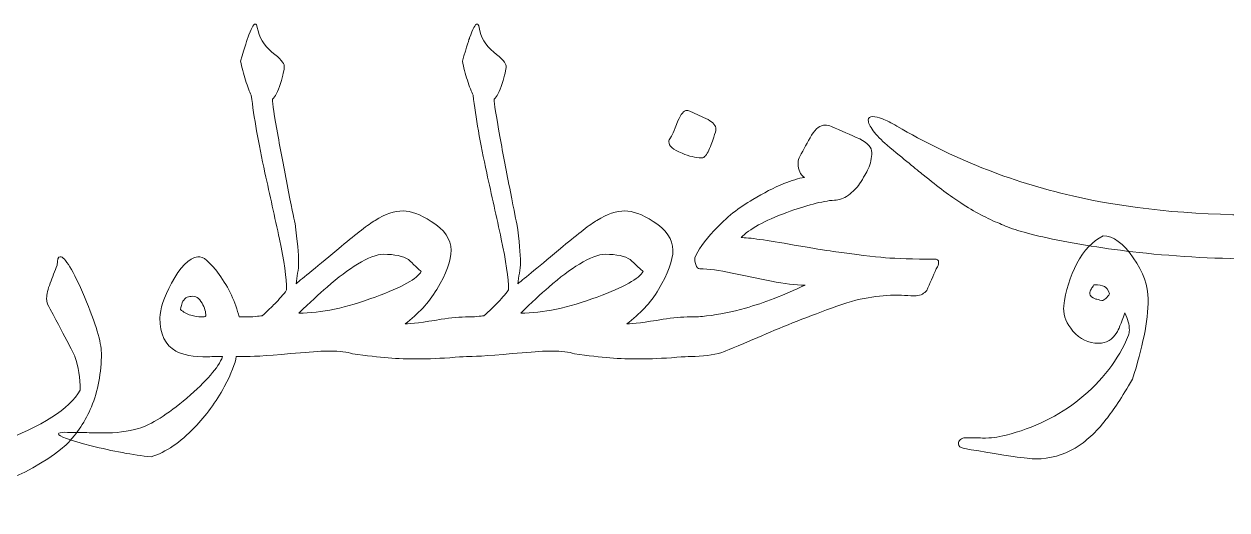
# Model space of a CAD drawing. Extents: x 846 to 947, y 421 to 797.
# Drawn here: x 933.437 to 934.092, y 741.933 to 742.198 of the extents above; entities that cross this region are included whole.
import ezdxf

# ---------------------------------------------------------------- set-up
doc = ezdxf.new("R2010")
doc.units = 0
doc.header["$MEASUREMENT"] = 0
doc.layers.add('Dim', color=252, linetype='CONTINUOUS', lineweight=0)
doc.layers.add('UG-Khartosha', color=252, linetype='CONTINUOUS', lineweight=20)

# ---------------------------------------------------------------- blocks, each defined once
blk = doc.blocks.new('fghty')
at = {"layer": 'UG-Khartosha'}
for points, knots in [([(-277.5323, -82.1066), (-277.53048, -82.10133), (-277.52904, -82.09868), (-277.52792, -82.09868), (-277.52792, -82.09868), (-277.5275, -82.09868), (-277.52713, -82.09933), (-277.52685, -82.10059)], [0.45, 0.45, 0.45, 0.45, 0.475, 0.475, 0.475, 0.47500001, 0.5, 0.5, 0.5, 0.5]), ([(-277.40558, -82.1066), (-277.40376, -82.10133), (-277.40231, -82.09868), (-277.4012, -82.09868), (-277.4012, -82.09868), (-277.40078, -82.09868), (-277.4004, -82.09933), (-277.40012, -82.10059)], [0.45, 0.45, 0.45, 0.45, 0.475, 0.475, 0.475, 0.47500001, 0.5, 0.5, 0.5, 0.5]), ([(-277.51846, -82.11466), (-277.51375, -82.11848), (-277.51142, -82.12109), (-277.51142, -82.12259), (-277.51142, -82.12259), (-277.51142, -82.12464), (-277.51217, -82.12804), (-277.51361, -82.13265)], [0.525, 0.525, 0.525, 0.525, 0.55, 0.55, 0.55, 0.55000001, 0.575, 0.575, 0.575, 0.575]), ([(-277.39173, -82.11466), (-277.38703, -82.11848), (-277.38469, -82.12109), (-277.38469, -82.12259), (-277.38469, -82.12259), (-277.38469, -82.12464), (-277.38544, -82.12804), (-277.38688, -82.13265)], [0.525, 0.525, 0.525, 0.525, 0.55, 0.55, 0.55, 0.55000001, 0.575, 0.575, 0.575, 0.575]), ([(-277.28649, -82.15409), (-277.28486, -82.15008), (-277.28314, -82.14808), (-277.28132, -82.14808), (-277.28132, -82.14808), (-277.28057, -82.14808), (-277.27992, -82.14827), (-277.27927, -82.14864)], [0.5833333, 0.5833333, 0.5833333, 0.5833333, 0.6666667, 0.6666667, 0.6666667, 0.6666667, 0.75, 0.75, 0.75, 0.75]), ([(-277.2693, -82.1533), (-277.26631, -82.15493), (-277.26477, -82.15675), (-277.26477, -82.15875), (-277.26477, -82.15875), (-277.26477, -82.15913), (-277.26487, -82.15964), (-277.26505, -82.16038)], [0.8333333, 0.8333333, 0.8333333, 0.8333333, 0.9166667, 0.9166667, 0.9166667, 0.9166667, 1, 1, 1, 1]), ([(-277.2102, -82.16215), (-277.20773, -82.15833), (-277.20512, -82.15642), (-277.20242, -82.15642), (-277.20242, -82.15642), (-277.2013, -82.15642), (-277.20008, -82.1567), (-277.19869, -82.15726)], [0.5952381, 0.5952381, 0.5952381, 0.5952381, 0.61904762, 0.61904762, 0.61904762, 0.61904763, 0.64285714, 0.64285714, 0.64285714, 0.64285714]), ([(-277.28416, -82.17255), (-277.2892, -82.17045), (-277.29172, -82.16826), (-277.29172, -82.16598), (-277.29172, -82.16598), (-277.29172, -82.16528), (-277.29139, -82.16453), (-277.29083, -82.16379)], [0.3333333, 0.3333333, 0.3333333, 0.3333333, 0.4166667, 0.4166667, 0.4166667, 0.4166667, 0.5, 0.5, 0.5, 0.5]), ([(-277.1826, -82.16434), (-277.17804, -82.16672), (-277.17575, -82.16929), (-277.17575, -82.17213), (-277.17575, -82.17213), (-277.17575, -82.1752), (-277.17645, -82.17833), (-277.17781, -82.1814)], [0.66666667, 0.66666667, 0.66666667, 0.66666667, 0.69047619, 0.69047619, 0.69047619, 0.6904762, 0.71428571, 0.71428571, 0.71428571, 0.71428571]), ([(-277.27177, -82.17488), (-277.27186, -82.17507), (-277.27237, -82.17511), (-277.27326, -82.17511), (-277.27326, -82.17511), (-277.27633, -82.17511), (-277.28002, -82.17427), (-277.28416, -82.17255)], [0.1666667, 0.1666667, 0.1666667, 0.1666667, 0.25, 0.25, 0.25, 0.25, 0.3333333, 0.3333333, 0.3333333, 0.3333333]), ([(-277.21416, -82.18634), (-277.21658, -82.18485), (-277.21784, -82.1822), (-277.21784, -82.17828), (-277.21784, -82.17828), (-277.21784, -82.17665), (-277.21752, -82.1753), (-277.21686, -82.17432)], [0.52380952, 0.52380952, 0.52380952, 0.52380952, 0.54761905, 0.54761905, 0.54761905, 0.54761906, 0.57142857, 0.57142857, 0.57142857, 0.57142857]), ([(-277.45954, -82.2109), (-277.45363, -82.20727), (-277.44827, -82.20545), (-277.44356, -82.20545), (-277.44356, -82.20545), (-277.43909, -82.20545), (-277.43373, -82.20746), (-277.42743, -82.21147)], [0.8, 0.8, 0.8, 0.8, 0.825, 0.825, 0.825, 0.82500001, 0.85, 0.85, 0.85, 0.85]), ([(-277.42743, -82.21147), (-277.41988, -82.21627), (-277.41611, -82.22172), (-277.41611, -82.22783), (-277.41611, -82.22783), (-277.41611, -82.23384), (-277.41886, -82.24134), (-277.42431, -82.25038)], [0.85, 0.85, 0.85, 0.85, 0.875, 0.875, 0.875, 0.87500001, 0.9, 0.9, 0.9, 0.9]), ([(-277.33282, -82.2109), (-277.3269, -82.20727), (-277.32154, -82.20545), (-277.31683, -82.20545), (-277.31683, -82.20545), (-277.31236, -82.20545), (-277.307, -82.20746), (-277.30071, -82.21147)], [0.8, 0.8, 0.8, 0.8, 0.825, 0.825, 0.825, 0.82500001, 0.85, 0.85, 0.85, 0.85]), ([(-277.30071, -82.21147), (-277.29316, -82.21627), (-277.28938, -82.22172), (-277.28938, -82.22783), (-277.28938, -82.22783), (-277.28938, -82.23384), (-277.29213, -82.24134), (-277.29758, -82.25038)], [0.85, 0.85, 0.85, 0.85, 0.875, 0.875, 0.875, 0.87500001, 0.9, 0.9, 0.9, 0.9]), ([(-277.50527, -82.21268), (-277.50392, -82.22288), (-277.50322, -82.23025), (-277.50322, -82.23481), (-277.50322, -82.23481), (-277.50322, -82.23691), (-277.5034, -82.23901), (-277.50378, -82.24111)], [0.675, 0.675, 0.675, 0.675, 0.7, 0.7, 0.7, 0.70000001, 0.725, 0.725, 0.725, 0.725]), ([(-277.37854, -82.21268), (-277.37719, -82.22288), (-277.37649, -82.23025), (-277.37649, -82.23481), (-277.37649, -82.23481), (-277.37649, -82.23691), (-277.37668, -82.23901), (-277.37705, -82.24111)], [0.675, 0.675, 0.675, 0.675, 0.7, 0.7, 0.7, 0.70000001, 0.725, 0.725, 0.725, 0.725]), ([(-277.64118, -82.23645), (-277.64118, -82.23328), (-277.64062, -82.23165), (-277.6395, -82.23165), (-277.6395, -82.23165), (-277.6367, -82.23165), (-277.63204, -82.23934), (-277.62561, -82.25467)], [0.89285714, 0.89285714, 0.89285714, 0.89285714, 0.92857143, 0.92857143, 0.92857143, 0.92857144, 0.96428571, 0.96428571, 0.96428571, 0.96428571]), ([(-277.44044, -82.23332), (-277.44351, -82.23132), (-277.44827, -82.2303), (-277.45475, -82.2303), (-277.45475, -82.2303), (-277.45857, -82.2303), (-277.46351, -82.23216), (-277.46952, -82.23589)], [0.1428571, 0.1428571, 0.1428571, 0.1428571, 0.2857143, 0.2857143, 0.2857143, 0.2857143, 0.4285714, 0.4285714, 0.4285714, 0.4285714]), ([(-277.31371, -82.23332), (-277.31679, -82.23132), (-277.32154, -82.2303), (-277.32802, -82.2303), (-277.32802, -82.2303), (-277.33184, -82.2303), (-277.33678, -82.23216), (-277.34279, -82.23589)], [0.1428571, 0.1428571, 0.1428571, 0.1428571, 0.2857143, 0.2857143, 0.2857143, 0.2857143, 0.4285714, 0.4285714, 0.4285714, 0.4285714]), ([(-277.16797, -82.23221), (-277.16135, -82.23276), (-277.15203, -82.23304), (-277.14001, -82.23304), (-277.14001, -82.23304), (-277.13838, -82.23304), (-277.13754, -82.23365), (-277.13754, -82.23496), (-277.13754, -82.23496), (-277.13754, -82.23556), (-277.13763, -82.23612), (-277.13782, -82.23659)], [0.9047619, 0.9047619, 0.9047619, 0.9047619, 0.92857143, 0.92857143, 0.92857143, 0.92857144, 0.95238095, 0.95238095, 0.95238095, 0.95238096, 0.97619048, 0.97619048, 0.97619048, 0.97619048]), ([(-277.23313, -82.24567), (-277.24049, -82.24414), (-277.24795, -82.2426), (-277.25545, -82.24101), (-277.25545, -82.24101), (-277.26296, -82.23943), (-277.26911, -82.23864), (-277.27396, -82.23864), (-277.27396, -82.23864), (-277.27494, -82.23864), (-277.27573, -82.2378), (-277.27633, -82.23617)], [0.33333333, 0.33333333, 0.33333333, 0.33333333, 0.35714286, 0.35714286, 0.35714286, 0.35714287, 0.38095238, 0.38095238, 0.38095238, 0.38095239, 0.4047619, 0.4047619, 0.4047619, 0.4047619]), ([(-277.64514, -82.26157), (-277.64649, -82.25984), (-277.64719, -82.25779), (-277.64719, -82.25542), (-277.64719, -82.25542), (-277.64719, -82.25313), (-277.64649, -82.25029), (-277.64518, -82.24684)], [0.78571429, 0.78571429, 0.78571429, 0.78571429, 0.82142857, 0.82142857, 0.82142857, 0.82142858, 0.85714286, 0.85714286, 0.85714286, 0.85714286]), ([(-277.57345, -82.28562), (-277.57942, -82.28221), (-277.58245, -82.27592), (-277.58245, -82.2666), (-277.58245, -82.2666), (-277.58245, -82.26161), (-277.58026, -82.255), (-277.57588, -82.24684)], [0.68181818, 0.68181818, 0.68181818, 0.68181818, 0.72727273, 0.72727273, 0.72727273, 0.72727274, 0.77272727, 0.77272727, 0.77272727, 0.77272727]), ([(-277.1552, -82.25392), (-277.158, -82.25374), (-277.15991, -82.25364), (-277.16103, -82.25364), (-277.16103, -82.25364), (-277.16639, -82.25364), (-277.17198, -82.25411), (-277.17781, -82.25509)], [0.07142857, 0.07142857, 0.07142857, 0.07142857, 0.0952381, 0.0952381, 0.0952381, 0.09523811, 0.11904762, 0.11904762, 0.11904762, 0.11904762]), ([(-277.56488, -82.26507), (-277.56269, -82.26572), (-277.56069, -82.26609), (-277.55896, -82.26609), (-277.55896, -82.26609), (-277.55821, -82.26609), (-277.55766, -82.26604), (-277.55724, -82.26595)], [0.625, 0.625, 0.625, 0.625, 0.75, 0.75, 0.75, 0.75, 0.875, 0.875, 0.875, 0.875]), ([(-277.02899, -82.27658), (-277.02871, -82.2756), (-277.02857, -82.27462), (-277.02857, -82.27373), (-277.02857, -82.27373), (-277.02857, -82.27201), (-277.0288, -82.27033), (-277.02927, -82.26879)], [0.57142857, 0.57142857, 0.57142857, 0.57142857, 0.60714286, 0.60714286, 0.60714286, 0.60714287, 0.64285714, 0.64285714, 0.64285714, 0.64285714]), ([(-277.03565, -82.27494), (-277.03822, -82.27905), (-277.04171, -82.2811), (-277.04619, -82.2811), (-277.04619, -82.2811), (-277.05201, -82.2811), (-277.05691, -82.27877), (-277.06082, -82.27415)], [0.71428571, 0.71428571, 0.71428571, 0.71428571, 0.75, 0.75, 0.75, 0.75000001, 0.78571429, 0.78571429, 0.78571429, 0.78571429]), ([(-277.47236, -82.28711), (-277.47544, -82.28609), (-277.47973, -82.28562), (-277.48518, -82.28562), (-277.48518, -82.28562), (-277.48947, -82.28562), (-277.49511, -82.2859), (-277.50215, -82.28655)], [0.1, 0.1, 0.1, 0.1, 0.125, 0.125, 0.125, 0.12500001, 0.15, 0.15, 0.15, 0.15]), ([(-277.34564, -82.28711), (-277.34871, -82.28609), (-277.353, -82.28562), (-277.35846, -82.28562), (-277.35846, -82.28562), (-277.36274, -82.28562), (-277.36838, -82.2859), (-277.37542, -82.28655)], [0.1, 0.1, 0.1, 0.1, 0.125, 0.125, 0.125, 0.12500001, 0.15, 0.15, 0.15, 0.15]), ([(-277.54665, -82.28874), (-277.54806, -82.28874), (-277.54941, -82.28874), (-277.55076, -82.28874), (-277.55076, -82.28874), (-277.55211, -82.28874), (-277.55355, -82.28879), (-277.555, -82.28888)], [0.54545455, 0.54545455, 0.54545455, 0.54545455, 0.59090909, 0.59090909, 0.59090909, 0.5909091, 0.63636364, 0.63636364, 0.63636364, 0.63636364]), ([(-277.41378, -82.28916), (-277.42217, -82.28976), (-277.42907, -82.29009), (-277.43456, -82.29009), (-277.43456, -82.29009), (-277.44072, -82.29009), (-277.44659, -82.28991), (-277.45209, -82.28949)], [0.025, 0.025, 0.025, 0.025, 0.05, 0.05, 0.05, 0.05000001, 0.075, 0.075, 0.075, 0.075]), ([(-277.28705, -82.28916), (-277.29544, -82.28976), (-277.30234, -82.29009), (-277.30784, -82.29009), (-277.30784, -82.29009), (-277.31399, -82.29009), (-277.31987, -82.28991), (-277.32536, -82.28949)], [0.025, 0.025, 0.025, 0.025, 0.05, 0.05, 0.05, 0.05000001, 0.075, 0.075, 0.075, 0.075]), ([(-278.07402, -82.31829), (-278.07593, -82.31573), (-278.07686, -82.31367), (-278.07686, -82.31223), (-278.07686, -82.31223), (-278.07686, -82.31088), (-278.07602, -82.31018), (-278.0743, -82.31018), (-278.0743, -82.31018), (-278.07281, -82.31018), (-278.07099, -82.3106), (-278.06875, -82.31148)], [0.3928571, 0.3928571, 0.3928571, 0.3928571, 0.4285714, 0.4285714, 0.4285714, 0.4285714, 0.4642857, 0.4642857, 0.4642857, 0.4642857, 0.5, 0.5, 0.5, 0.5]), ([(-277.62183, -82.33968), (-277.63428, -82.33647), (-277.64048, -82.33423), (-277.64048, -82.33283), (-277.64048, -82.33283), (-277.64048, -82.33232), (-277.63926, -82.33204), (-277.63679, -82.33204), (-277.63679, -82.33204), (-277.63269, -82.33204), (-277.62892, -82.33208), (-277.62547, -82.33218)], [0.2272727, 0.2272727, 0.2272727, 0.2272727, 0.2727273, 0.2727273, 0.2727273, 0.2727273, 0.3181818, 0.3181818, 0.3181818, 0.3181818, 0.3636364, 0.3636364, 0.3636364, 0.3636364]), ([(-277.12505, -82.33619), (-277.12426, -82.33549), (-277.12337, -82.33516), (-277.12239, -82.33516), (-277.12239, -82.33516), (-277.12067, -82.33516), (-277.11899, -82.33516), (-277.11731, -82.33516), (-277.11731, -82.33516), (-277.11568, -82.33516), (-277.11409, -82.33521), (-277.11256, -82.3353)], [0.3214286, 0.3214286, 0.3214286, 0.3214286, 0.3571429, 0.3571429, 0.3571429, 0.3571429, 0.3928571, 0.3928571, 0.3928571, 0.3928572, 0.4285714, 0.4285714, 0.4285714, 0.4285714]), ([(-277.12346, -82.34117), (-277.12528, -82.3408), (-277.12621, -82.33996), (-277.12621, -82.33856), (-277.12621, -82.33856), (-277.12621, -82.33768), (-277.12584, -82.33689), (-277.12505, -82.33619)], [0.25, 0.25, 0.25, 0.25, 0.28571429, 0.28571429, 0.28571429, 0.2857143, 0.32142857, 0.32142857, 0.32142857, 0.32142857]), ([(-277.05956, -82.34104), (-277.06642, -82.34514), (-277.07387, -82.34719), (-277.08198, -82.34719), (-277.08198, -82.34719), (-277.08422, -82.34719), (-277.0886, -82.34672), (-277.09499, -82.34583)], [0.14285714, 0.14285714, 0.14285714, 0.14285714, 0.17857143, 0.17857143, 0.17857143, 0.17857144, 0.21428571, 0.21428571, 0.21428571, 0.21428571]), ([(-277.96025, -82.35553), (-277.9287, -82.3628), (-277.89328, -82.36643), (-277.85403, -82.36643), (-277.85403, -82.36643), (-277.82318, -82.36643), (-277.79135, -82.36383), (-277.75853, -82.35865)], [0.57142857, 0.57142857, 0.57142857, 0.57142857, 0.60714286, 0.60714286, 0.60714286, 0.60714287, 0.64285714, 0.64285714, 0.64285714, 0.64285714]), ([(-277.72269, -82.37641), (-277.76399, -82.38652), (-277.8071, -82.39156), (-277.85198, -82.39156), (-277.85198, -82.39156), (-277.87612, -82.39156), (-277.89952, -82.39034), (-277.92217, -82.38787)], [0.10714286, 0.10714286, 0.10714286, 0.10714286, 0.14285714, 0.14285714, 0.14285714, 0.14285715, 0.17857143, 0.17857143, 0.17857143, 0.17857143])]:
    blk.add_open_spline(points, degree=3, knots=knots, dxfattribs=at)
for points in [[(-277.52685, -82.10059), (-277.52592, -82.10613), (-277.52312, -82.11084), (-277.51846, -82.11466)], [(-277.40012, -82.10059), (-277.39919, -82.10613), (-277.39639, -82.11084), (-277.39173, -82.11466)], [(-277.5364, -82.11983), (-277.53374, -82.11126), (-277.53239, -82.10688), (-277.5323, -82.1066)], [(-277.40968, -82.11983), (-277.40702, -82.11126), (-277.40567, -82.10688), (-277.40558, -82.1066)], [(-277.53356, -82.13083), (-277.53472, -82.12715), (-277.53566, -82.12347), (-277.5364, -82.11983)], [(-277.40683, -82.13083), (-277.408, -82.12715), (-277.40893, -82.12347), (-277.40968, -82.11983)], [(-277.53025, -82.13936), (-277.53128, -82.13736), (-277.53235, -82.13452), (-277.53356, -82.13083)], [(-277.51361, -82.13265), (-277.51506, -82.13731), (-277.5166, -82.1403), (-277.51822, -82.14169)], [(-277.40352, -82.13936), (-277.40455, -82.13736), (-277.40562, -82.13452), (-277.40683, -82.13083)], [(-277.38688, -82.13265), (-277.38833, -82.13731), (-277.38987, -82.1403), (-277.3915, -82.14169)], [(-277.52247, -82.18374), (-277.52619, -82.16663), (-277.52881, -82.15181), (-277.53025, -82.13936)], [(-277.51822, -82.14169), (-277.51822, -82.14379), (-277.51715, -82.15088), (-277.51496, -82.16299)], [(-277.39574, -82.18374), (-277.39947, -82.16663), (-277.40208, -82.15181), (-277.40352, -82.13936)], [(-277.3915, -82.14169), (-277.3915, -82.14379), (-277.39043, -82.15088), (-277.38824, -82.16299)], [(-277.27927, -82.14864), (-277.27601, -82.15018), (-277.27265, -82.15176), (-277.2693, -82.1533)], [(-277.29083, -82.16379), (-277.29022, -82.16309), (-277.28878, -82.15983), (-277.28649, -82.15409)], [(-277.51496, -82.16299), (-277.51314, -82.17283), (-277.51114, -82.18336), (-277.50895, -82.19459)], [(-277.38824, -82.16299), (-277.38642, -82.17283), (-277.38442, -82.18336), (-277.38222, -82.19459)], [(-277.26505, -82.16038), (-277.26645, -82.16458), (-277.26739, -82.16738), (-277.26794, -82.16873)], [(-277.21686, -82.17432), (-277.21467, -82.17031), (-277.21244, -82.16626), (-277.2102, -82.16215)], [(-277.19869, -82.15726), (-277.19333, -82.15959), (-277.18797, -82.16197), (-277.1826, -82.16434)], [(-277.26794, -82.16873), (-277.26911, -82.1718), (-277.27041, -82.17385), (-277.27177, -82.17488)], [(-277.51417, -82.22158), (-277.51687, -82.209), (-277.51967, -82.19641), (-277.52247, -82.18374)], [(-277.38745, -82.22158), (-277.39015, -82.209), (-277.39295, -82.19641), (-277.39574, -82.18374)], [(-277.17781, -82.1814), (-277.17874, -82.1835), (-277.18037, -82.18639), (-277.18275, -82.19003)], [(-277.24375, -82.19902), (-277.23756, -82.1952), (-277.23168, -82.19217), (-277.226, -82.18989)], [(-277.226, -82.18989), (-277.22148, -82.18807), (-277.21752, -82.18686), (-277.21416, -82.18634)], [(-277.18275, -82.19003), (-277.18438, -82.19249), (-277.18652, -82.19464), (-277.18913, -82.1965)], [(-277.50895, -82.19459), (-277.50676, -82.20583), (-277.50555, -82.21189), (-277.50527, -82.21268)], [(-277.38222, -82.19459), (-277.38003, -82.20583), (-277.37882, -82.21189), (-277.37854, -82.21268)], [(-277.18913, -82.1965), (-277.19179, -82.19837), (-277.19445, -82.1993), (-277.19705, -82.1993)], [(-277.26575, -82.21664), (-277.25885, -82.20918), (-277.25149, -82.20331), (-277.24375, -82.19902)], [(-277.19705, -82.1993), (-277.20428, -82.19995), (-277.21337, -82.20233), (-277.22437, -82.20639)], [(-277.47894, -82.22577), (-277.46989, -82.21822), (-277.46346, -82.21328), (-277.45954, -82.2109)], [(-277.35221, -82.22577), (-277.34317, -82.21822), (-277.33674, -82.21328), (-277.33282, -82.2109)], [(-277.22437, -82.20639), (-277.23714, -82.21114), (-277.24581, -82.21589), (-277.25047, -82.22074)], [(-277.2768, -82.23221), (-277.27517, -82.2281), (-277.27149, -82.22293), (-277.26575, -82.21664)], [(-277.51007, -82.25066), (-277.51007, -82.24381), (-277.51142, -82.23412), (-277.51417, -82.22158)], [(-277.38334, -82.25066), (-277.38334, -82.24381), (-277.38469, -82.23412), (-277.38745, -82.22158)], [(-277.25047, -82.22074), (-277.24618, -82.22074), (-277.23602, -82.22214), (-277.22003, -82.22498)], [(-277.22003, -82.22498), (-277.20945, -82.2268), (-277.20209, -82.22801), (-277.19789, -82.22866)], [(-277.05854, -82.23556), (-277.05448, -82.22796), (-277.04949, -82.2227), (-277.04358, -82.21976)], [(-277.04358, -82.21976), (-277.03775, -82.21976), (-277.03202, -82.22391), (-277.02633, -82.23221)], [(-277.57588, -82.24684), (-277.57099, -82.23761), (-277.5659, -82.23258), (-277.56073, -82.23165)], [(-277.56073, -82.23165), (-277.55793, -82.23123), (-277.55393, -82.23458), (-277.54871, -82.24176)], [(-277.50471, -82.24707), (-277.50098, -82.24409), (-277.4924, -82.23701), (-277.47894, -82.22577)], [(-277.37798, -82.24707), (-277.37425, -82.24409), (-277.36568, -82.23701), (-277.35221, -82.22577)], [(-277.27633, -82.23617), (-277.27694, -82.23454), (-277.27708, -82.23323), (-277.2768, -82.23221)], [(-277.19789, -82.22866), (-277.18461, -82.23048), (-277.17463, -82.23165), (-277.16797, -82.23221)], [(-277.02633, -82.23221), (-277.02065, -82.2405), (-277.0178, -82.24843), (-277.0178, -82.25598)], [(-277.64518, -82.24684), (-277.64388, -82.24335), (-277.64253, -82.23989), (-277.64118, -82.23645)], [(-277.46952, -82.23589), (-277.47479, -82.2391), (-277.48061, -82.24344), (-277.487, -82.24898)], [(-277.43317, -82.24013), (-277.43792, -82.23565), (-277.44034, -82.23337), (-277.44044, -82.23332)], [(-277.34279, -82.23589), (-277.34806, -82.2391), (-277.35389, -82.24344), (-277.36027, -82.24898)], [(-277.30644, -82.24013), (-277.3112, -82.23565), (-277.31362, -82.23337), (-277.31371, -82.23332)], [(-277.13889, -82.23864), (-277.14071, -82.24274), (-277.14252, -82.24684), (-277.14434, -82.2509)], [(-277.13782, -82.23659), (-277.138, -82.23705), (-277.13838, -82.2377), (-277.13889, -82.23864)], [(-277.066, -82.2598), (-277.06506, -82.25122), (-277.06259, -82.24316), (-277.05854, -82.23556)], [(-277.54871, -82.24176), (-277.54307, -82.2495), (-277.53925, -82.25761), (-277.53724, -82.26609)], [(-277.50378, -82.24111), (-277.50415, -82.24316), (-277.50448, -82.24516), (-277.50471, -82.24707)], [(-277.45941, -82.25472), (-277.44402, -82.24898), (-277.43527, -82.24414), (-277.43317, -82.24013)], [(-277.37705, -82.24111), (-277.37742, -82.24316), (-277.37775, -82.24516), (-277.37798, -82.24707)], [(-277.33268, -82.25472), (-277.3173, -82.24898), (-277.30854, -82.24414), (-277.30644, -82.24013)], [(-277.21388, -82.24791), (-277.21933, -82.24791), (-277.22576, -82.24717), (-277.23313, -82.24567)], [(-277.51687, -82.25859), (-277.51426, -82.25593), (-277.51198, -82.25327), (-277.51007, -82.25066)], [(-277.487, -82.24898), (-277.49152, -82.2529), (-277.49688, -82.25789), (-277.50308, -82.2639)], [(-277.42431, -82.25038), (-277.42892, -82.25803), (-277.43498, -82.26455), (-277.44244, -82.27005)], [(-277.39015, -82.25859), (-277.38754, -82.25593), (-277.38526, -82.25327), (-277.38334, -82.25066)], [(-277.36027, -82.24898), (-277.36479, -82.2529), (-277.37016, -82.25789), (-277.37635, -82.2639)], [(-277.29758, -82.25038), (-277.3022, -82.25803), (-277.30826, -82.26455), (-277.31572, -82.27005)], [(-277.24786, -82.26101), (-277.23732, -82.25803), (-277.22595, -82.25364), (-277.21388, -82.24791)], [(-277.14434, -82.2509), (-277.14565, -82.25267), (-277.14765, -82.25369), (-277.15036, -82.25406)], [(-277.05029, -82.24996), (-277.05094, -82.25094), (-277.05122, -82.25192), (-277.05122, -82.25281)], [(-277.05122, -82.25281), (-277.05117, -82.25411), (-277.04996, -82.25509), (-277.04768, -82.25584)], [(-277.0488, -82.24777), (-277.04949, -82.24871), (-277.05001, -82.2494), (-277.05029, -82.24996)], [(-277.04283, -82.24861), (-277.044, -82.24805), (-277.04595, -82.24777), (-277.0488, -82.24777)], [(-277.03989, -82.25281), (-277.04073, -82.25057), (-277.04171, -82.24913), (-277.04283, -82.24861)], [(-277.04204, -82.25551), (-277.04125, -82.25472), (-277.04055, -82.25383), (-277.03989, -82.25281)], [(-277.62561, -82.25467), (-277.61913, -82.27), (-277.61592, -82.28068), (-277.61592, -82.28669)], [(-277.56973, -82.25803), (-277.57001, -82.25882), (-277.57033, -82.26012), (-277.57071, -82.26185)], [(-277.56455, -82.25434), (-277.56693, -82.25434), (-277.56866, -82.25556), (-277.56973, -82.25803)], [(-277.5584, -82.2583), (-277.56013, -82.25528), (-277.56217, -82.25397), (-277.56455, -82.25434)], [(-277.55621, -82.26553), (-277.55621, -82.26325), (-277.55696, -82.26082), (-277.5584, -82.2583)], [(-277.5241, -82.26553), (-277.52084, -82.26245), (-277.51841, -82.26012), (-277.51687, -82.25859)], [(-277.50308, -82.2639), (-277.49045, -82.2639), (-277.47586, -82.26082), (-277.45941, -82.25472)], [(-277.39737, -82.26553), (-277.39411, -82.26245), (-277.39169, -82.26012), (-277.39015, -82.25859)], [(-277.37635, -82.2639), (-277.36372, -82.2639), (-277.34913, -82.26082), (-277.33268, -82.25472)], [(-277.17781, -82.25509), (-277.18363, -82.25602), (-277.19062, -82.25803), (-277.19869, -82.26101)], [(-277.15036, -82.25406), (-277.15082, -82.25416), (-277.15245, -82.25411), (-277.1552, -82.25392)], [(-277.04768, -82.25584), (-277.04698, -82.25602), (-277.04582, -82.2563), (-277.04428, -82.25668)], [(-277.04428, -82.25668), (-277.04353, -82.25668), (-277.04278, -82.25626), (-277.04204, -82.25551)], [(-277.0178, -82.25598), (-277.0178, -82.26236), (-277.0186, -82.26931), (-277.02018, -82.27686)], [(-277.63106, -82.28874), (-277.63134, -82.2879), (-277.636, -82.27886), (-277.64514, -82.26157)], [(-277.57071, -82.26185), (-277.56907, -82.26329), (-277.56712, -82.26437), (-277.56488, -82.26507)], [(-277.55724, -82.26595), (-277.55686, -82.26585), (-277.55649, -82.26572), (-277.55621, -82.26553)], [(-277.53724, -82.26609), (-277.53724, -82.26609), (-277.53272, -82.26609), (-277.53272, -82.26609)], [(-277.53272, -82.26609), (-277.53146, -82.26609), (-277.52988, -82.266), (-277.52806, -82.26581)], [(-277.52806, -82.26581), (-277.52624, -82.26562), (-277.52493, -82.26553), (-277.5241, -82.26553)], [(-277.4217, -82.26744), (-277.41625, -82.26651), (-277.41103, -82.26609), (-277.40599, -82.26609)], [(-277.40599, -82.26609), (-277.40474, -82.26609), (-277.40315, -82.266), (-277.40133, -82.26581)], [(-277.40133, -82.26581), (-277.39952, -82.26562), (-277.39821, -82.26553), (-277.39737, -82.26553)], [(-277.29498, -82.26744), (-277.28952, -82.26651), (-277.2843, -82.26609), (-277.27927, -82.26609)], [(-277.27927, -82.26609), (-277.27633, -82.26609), (-277.2733, -82.2659), (-277.27013, -82.26553)], [(-277.27013, -82.26553), (-277.26291, -82.26469), (-277.2555, -82.2632), (-277.24786, -82.26101)], [(-277.19869, -82.26101), (-277.21435, -82.26674), (-277.22842, -82.27234), (-277.24091, -82.27783)], [(-277.06613, -82.26115), (-277.06604, -82.26054), (-277.066, -82.26008), (-277.066, -82.2598)], [(-277.06082, -82.27415), (-277.06436, -82.26996), (-277.06613, -82.26562), (-277.06613, -82.26115)], [(-277.03118, -82.26376), (-277.03337, -82.26986), (-277.03486, -82.27359), (-277.03565, -82.27494)], [(-277.02927, -82.26879), (-277.02973, -82.26726), (-277.03034, -82.26558), (-277.03118, -82.26376)], [(-277.44244, -82.27005), (-277.43899, -82.27005), (-277.43209, -82.26916), (-277.4217, -82.26744)], [(-277.31572, -82.27005), (-277.31227, -82.27005), (-277.30537, -82.26916), (-277.29498, -82.26744)], [(-277.24091, -82.27783), (-277.25266, -82.28291), (-277.25951, -82.2858), (-277.26151, -82.28641)], [(-277.05686, -82.31293), (-277.04418, -82.30272), (-277.03491, -82.2906), (-277.02899, -82.27658)], [(-277.02018, -82.27686), (-277.02176, -82.28441), (-277.02395, -82.2927), (-277.0268, -82.3017)], [(-277.61592, -82.28669), (-277.61592, -82.29806), (-277.61783, -82.30836), (-277.62165, -82.31755)], [(-277.555, -82.28888), (-277.56339, -82.28888), (-277.56954, -82.28776), (-277.57345, -82.28562)], [(-277.50215, -82.28655), (-277.51822, -82.28799), (-277.52843, -82.28874), (-277.53272, -82.28874)], [(-277.45209, -82.28949), (-277.45759, -82.28907), (-277.46435, -82.28827), (-277.47236, -82.28711)], [(-277.37542, -82.28655), (-277.3915, -82.28799), (-277.40171, -82.28874), (-277.40599, -82.28874)], [(-277.32536, -82.28949), (-277.33086, -82.28907), (-277.33762, -82.28827), (-277.34564, -82.28711)], [(-277.26151, -82.28641), (-277.26645, -82.28795), (-277.27237, -82.28874), (-277.27927, -82.28874)], [(-277.62803, -82.30799), (-277.62803, -82.30091), (-277.62906, -82.29447), (-277.63106, -82.28874)], [(-277.56707, -82.31242), (-277.55593, -82.30291), (-277.54913, -82.29503), (-277.54665, -82.28874)], [(-277.53887, -82.28874), (-277.53934, -82.29265), (-277.54162, -82.29839), (-277.54572, -82.30594)], [(-277.53272, -82.28874), (-277.53272, -82.28874), (-277.53887, -82.28874), (-277.53887, -82.28874)], [(-277.40599, -82.28874), (-277.40763, -82.28874), (-277.41024, -82.28888), (-277.41378, -82.28916)], [(-277.27927, -82.28874), (-277.2809, -82.28874), (-277.28351, -82.28888), (-277.28705, -82.28916)], [(-277.54572, -82.30594), (-277.55043, -82.3147), (-277.55607, -82.32248), (-277.56264, -82.32929)], [(-277.0268, -82.3017), (-277.03272, -82.31181), (-277.03775, -82.3195), (-277.04194, -82.32477)], [(-278.06875, -82.31148), (-278.06652, -82.31232), (-278.06377, -82.31372), (-278.0605, -82.31563)], [(-277.6746, -82.33791), (-277.64975, -82.32859), (-277.63423, -82.31866), (-277.62803, -82.30799)], [(-277.59475, -82.32985), (-277.58744, -82.32775), (-277.57826, -82.32192), (-277.56707, -82.31242)], [(-277.09904, -82.33367), (-277.08319, -82.32966), (-277.06912, -82.32272), (-277.05686, -82.31293)], [(-278.0661, -82.32645), (-278.06945, -82.3236), (-278.07211, -82.3209), (-278.07402, -82.31829)], [(-278.0605, -82.31563), (-278.02918, -82.33404), (-277.99577, -82.34733), (-277.96025, -82.35553)], [(-277.62165, -82.31755), (-277.62491, -82.32547), (-277.62971, -82.33265), (-277.63595, -82.33912)], [(-278.04545, -82.34351), (-278.04936, -82.34038), (-278.05626, -82.3347), (-278.0661, -82.32645)], [(-277.04194, -82.32477), (-277.04759, -82.33199), (-277.05346, -82.3374), (-277.05956, -82.34104)], [(-277.62547, -82.33218), (-277.62202, -82.33227), (-277.61857, -82.33237), (-277.61522, -82.33241)], [(-277.61522, -82.33241), (-277.60757, -82.33241), (-277.60072, -82.33157), (-277.59475, -82.32985)], [(-277.56264, -82.32929), (-277.57075, -82.33777), (-277.57905, -82.34336), (-277.58748, -82.34607)], [(-277.11256, -82.3353), (-277.10999, -82.3353), (-277.10775, -82.33521), (-277.1058, -82.33497)], [(-277.1058, -82.33497), (-277.10384, -82.33474), (-277.1016, -82.33432), (-277.09904, -82.33367)], [(-277.63595, -82.33912), (-277.65246, -82.35385), (-277.68135, -82.3663), (-277.72269, -82.37641)], [(-277.58748, -82.34607), (-277.59797, -82.345), (-277.60939, -82.34285), (-277.62183, -82.33968)], [(-277.09499, -82.34583), (-277.10142, -82.3449), (-277.11093, -82.34336), (-277.12346, -82.34117)], [(-278.02406, -82.35949), (-278.0297, -82.35581), (-278.03683, -82.35049), (-278.04545, -82.34351)], [(-278.00164, -82.37133), (-278.00863, -82.36863), (-278.01613, -82.36466), (-278.02406, -82.35949)], [(-277.97461, -82.37953), (-277.98789, -82.37664), (-277.99688, -82.37389), (-278.00164, -82.37133)], [(-277.92217, -82.38787), (-277.94119, -82.38578), (-277.95867, -82.38298), (-277.97461, -82.37953)]]:
    blk.add_open_spline(points, degree=3, dxfattribs=at)

msp = doc.modelspace()

# ---------------------------------------------------------------- block references
at = {"layer": 'Dim', "linetype": 'Continuous', "xscale": 0.952857142857144, "yscale": 0.952857142857144, "zscale": 0.952857142857144}
for p in [(1198.86452, 820.57743), (1198.0078, 820.42629)]:
    msp.add_blockref('fghty', p, dxfattribs=at)

doc.saveas('drawing.dxf')
